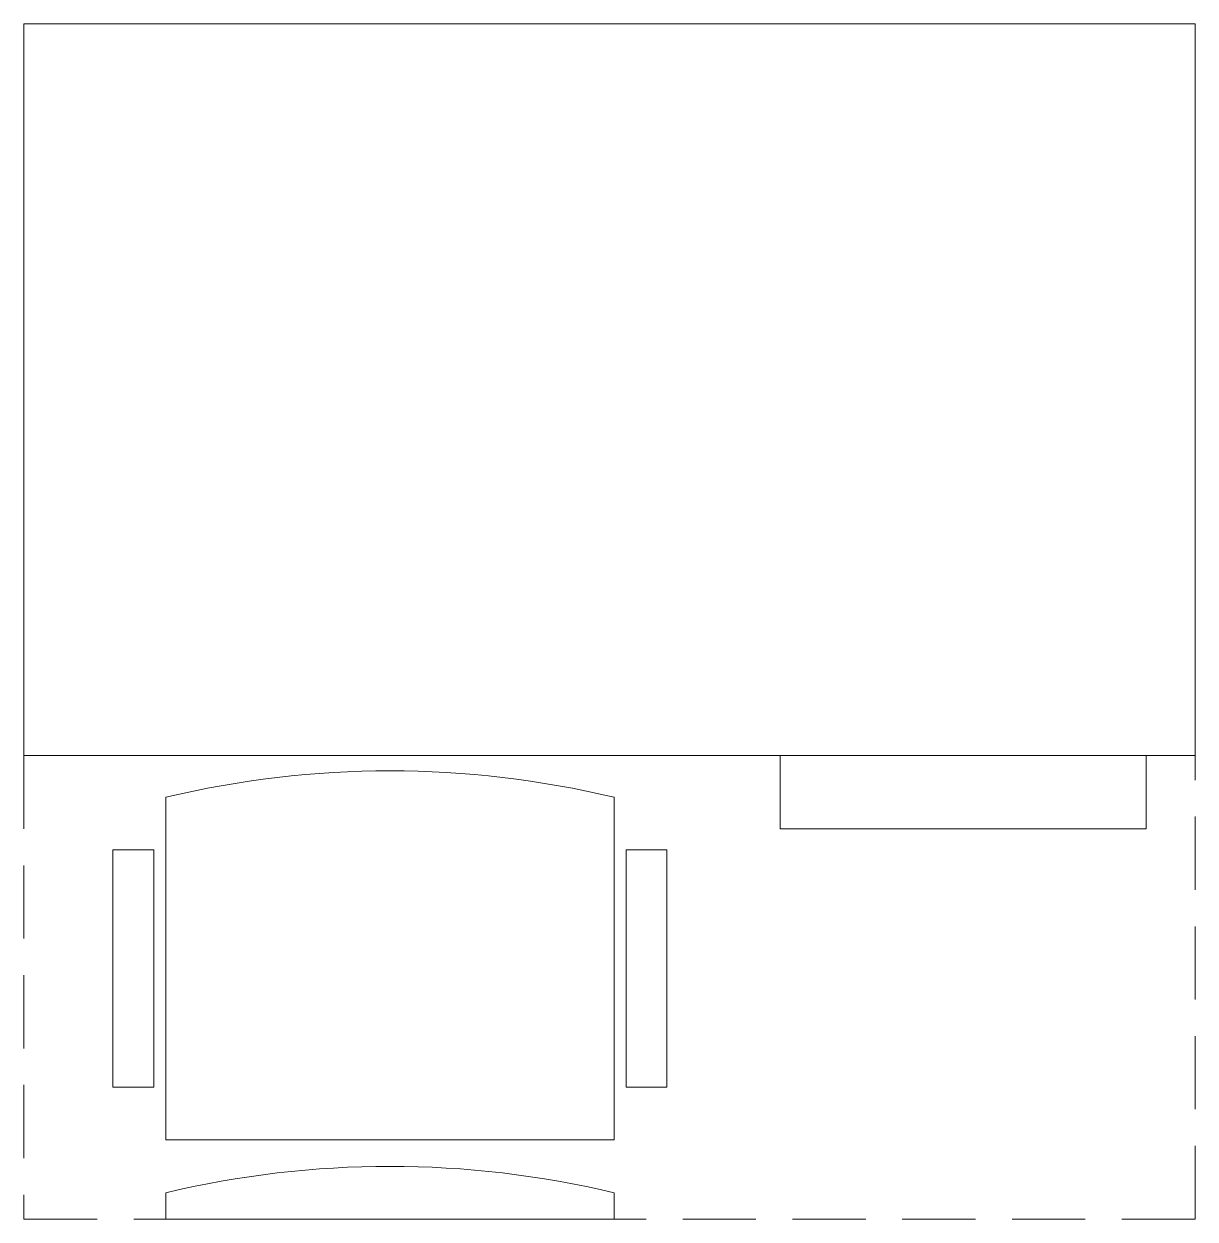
# Model space of a CAD drawing. Header units: inches. Extents: x -27.8 to 20.2, y -36.3 to 12.7.
import ezdxf

# ---------------------------------------------------------------- set-up
doc = ezdxf.new("R2010")
doc.units = ezdxf.units.IN
doc.header["$LTSCALE"] = 12
doc.header["$MEASUREMENT"] = 0
doc.linetypes.add('DASHED2', pattern=[0.375, 0.25, -0.125])
doc.layers.get('0').update_dxf_attribs({"lineweight": 9})

msp = doc.modelspace()

# ---------------------------------------------------------------- linework, layer by layer
at = {"linetype": 'Continuous'}
for p, q in [((-24.167, -30.856), (-24.167, -21.128)), ((-1.468, -30.856), (-1.468, -21.128))]:
    msp.add_line(p, q, dxfattribs=at)
for points in [[(-27.817, -17.26), (20.183, -17.26), (20.183, 12.74), (-27.817, 12.74), (-27.817, -17.26)], [(18.183, -17.26), (3.183, -17.26), (3.183, -20.26), (18.183, -20.26), (18.183, -17.26)]]:
    msp.add_lwpolyline(points)
at = {"linetype": 'DASHED2'}
msp.add_lwpolyline([(-27.817, -17.26), (-27.817, -36.26), (20.183, -36.26), (20.183, -17.26)], dxfattribs=at)
at = {"linetype": 'Continuous'}
for points in [[(-3.63, -18.966), (-3.63, -33.017), (-22.005, -33.017), (-22.005, -18.966)], [(-3.63, -35.179), (-3.63, -36.26), (-22.005, -36.26), (-22.005, -35.179)]]:
    msp.add_lwpolyline(points, dxfattribs=at)
for points in [[(-24.167, -30.856), (-24.167, -21.128), (-22.498, -21.128), (-22.498, -30.856)], [(-1.468, -30.856), (-1.468, -21.128), (-3.136, -21.128), (-3.136, -30.856)]]:
    msp.add_lwpolyline(points, close=True)
for centre in [(-12.817, -57.472), (-12.817, -73.686)]:
    msp.add_arc(centre, 39.587, 76.5803, 103.4197, dxfattribs=at)

doc.saveas('drawing.dxf')
